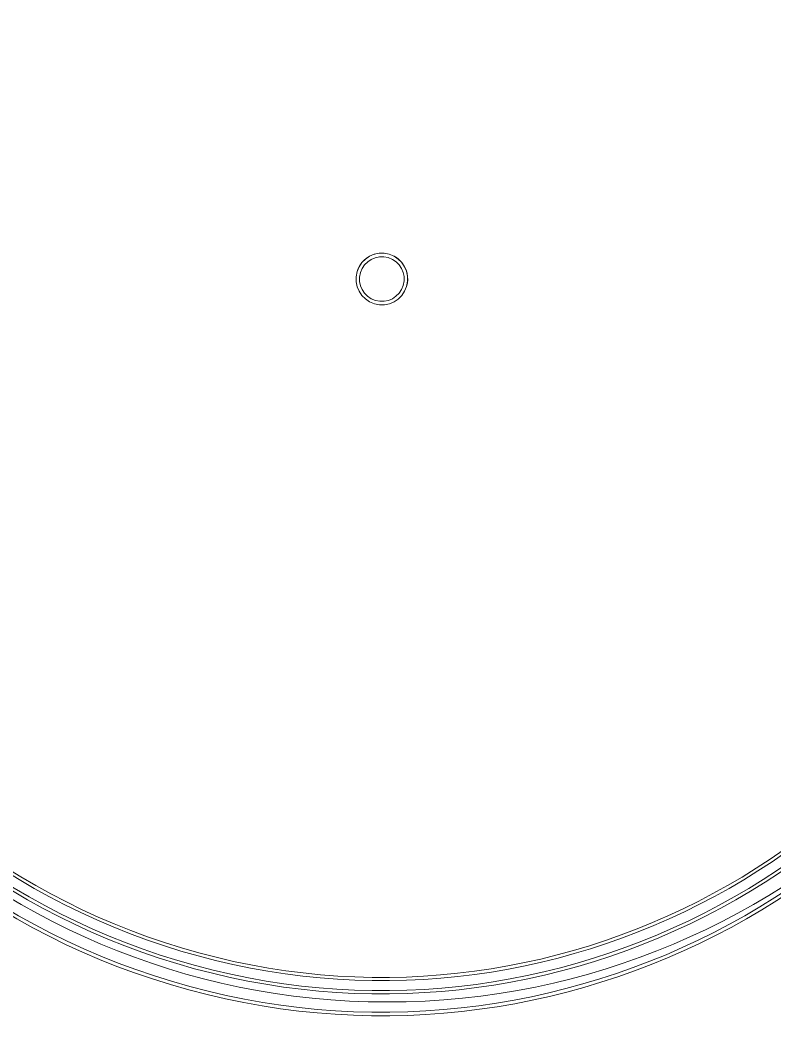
# Model space of a CAD drawing. Header units: metres. Extents: x -207 to 292, y -187 to 169.
# Drawn here: x -71.36 to -66.08, y -44.3 to -37.31 of the extents above; entities that cross this region are included whole.
import ezdxf

# ---------------------------------------------------------------- set-up
doc = ezdxf.new("R2010")
doc.units = ezdxf.units.M
doc.layers.add('EQUIPOS PIS', color=7, linetype='Continuous', lineweight=9)
doc.layers.add('P-SANR-FIXT', color=7, linetype='Continuous', lineweight=9)
doc.layers.add('PR10-ARQ-PL-001-Emplazamiento-C-1_dwg', color=7, linetype='Continuous', lineweight=9, true_color=0x767676)

# ---------------------------------------------------------------- blocks, each defined once
blk = doc.blocks.new('M_Estanque-Terraza - M_Estanque-Terraza-2090154-PLANTA EMPLAZAMIENTO ACTUALIZADO')
at = {"layer": 'P-SANR-FIXT'}
for radius, start, end in [(5.1516, 0, 136.13623), (5.1516, 0, 136.13623), (5.1266, 0, 136.11945), (5.1266, 0, 136.11945), (4.9983, 0, 136.03065), (4.9755, 360, 136.01444), (4.9059, 0, 180), (4.8832, 0, 180), (0.1811, 360, 180), (0.1811, 0, 180), (0.1561, 0, 180), (0.1561, 0, 180), (5.1516, 180, 360), (5.1516, 180, 360), (5.1266, 180, 0), (5.1266, 180, 0), (4.9983, 180, 0), (4.9755, 180, 0), (4.9059, 180, 360), (4.8832, 180, 360), (0.1811, 180, 360), (0.1811, 180, 0), (0.1561, 180, 0), (0.1561, 180, 0)]:
    blk.add_arc((0, 0), radius, start, end, dxfattribs=at)
blk = doc.blocks.new('YADRAN_LASQUEMAS_ARQ_MO_002_TERRAZAS_rvt-1-PLANTA EMPLAZAMIENTO ACTUALIZADO')
at = {"layer": 'P-SANR-FIXT', "lineweight": 9, "rotation": 343.324775424218}
blk.add_blockref('M_Estanque-Terraza - M_Estanque-Terraza-2090154-PLANTA EMPLAZAMIENTO ACTUALIZADO', (-68.8273, -39.1171), dxfattribs=at)
blk = doc.blocks.new('PR10-ARQ-PL-001-Emplazamiento-C-1_dwg-674643-PLANTA EMPLAZAMIENTO ACTUALIZADO')
at = {"layer": 'EQUIPOS PIS'}
for centre in [(-68.7891, -39.026), (-72.8203, -49.3805)]:
    blk.add_circle(centre, 5.1472, dxfattribs=at)

msp = doc.modelspace()

# ---------------------------------------------------------------- block references
at = {"lineweight": 5}
msp.add_blockref('YADRAN_LASQUEMAS_ARQ_MO_002_TERRAZAS_rvt-1-PLANTA EMPLAZAMIENTO ACTUALIZADO', (0, 0), dxfattribs=at)
at = {"layer": 'PR10-ARQ-PL-001-Emplazamiento-C-1_dwg', "color": 7}
msp.add_blockref('PR10-ARQ-PL-001-Emplazamiento-C-1_dwg-674643-PLANTA EMPLAZAMIENTO ACTUALIZADO', (0, 0), dxfattribs=at)

doc.saveas('drawing.dxf')
